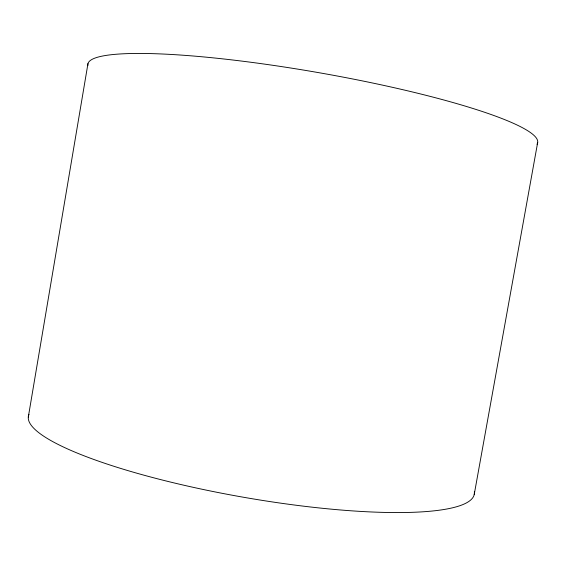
<?xml version="1.0" encoding="UTF-8"?>
<svg xmlns="http://www.w3.org/2000/svg" width="566" height="566" viewBox="0 0 566 566"><rect width="100%" height="100%" fill="white"/><g stroke="black" fill="none" stroke-linecap="round" stroke-linejoin="round"><path stroke-width="0.85" d="M28.307 417.036L87.971 63.597M474.209 494.55L537.7 142.314M474.35 491.804A226.315 42.712 9.9 0 1 244.774 497.472A226.315 42.712 9.9 0 1 29 414.383M87.886 65.606A228.296 31.194 9.9 0 1 318.913 72.696A228.296 31.194 9.9 0 1 537 144.21"/></g></svg>
